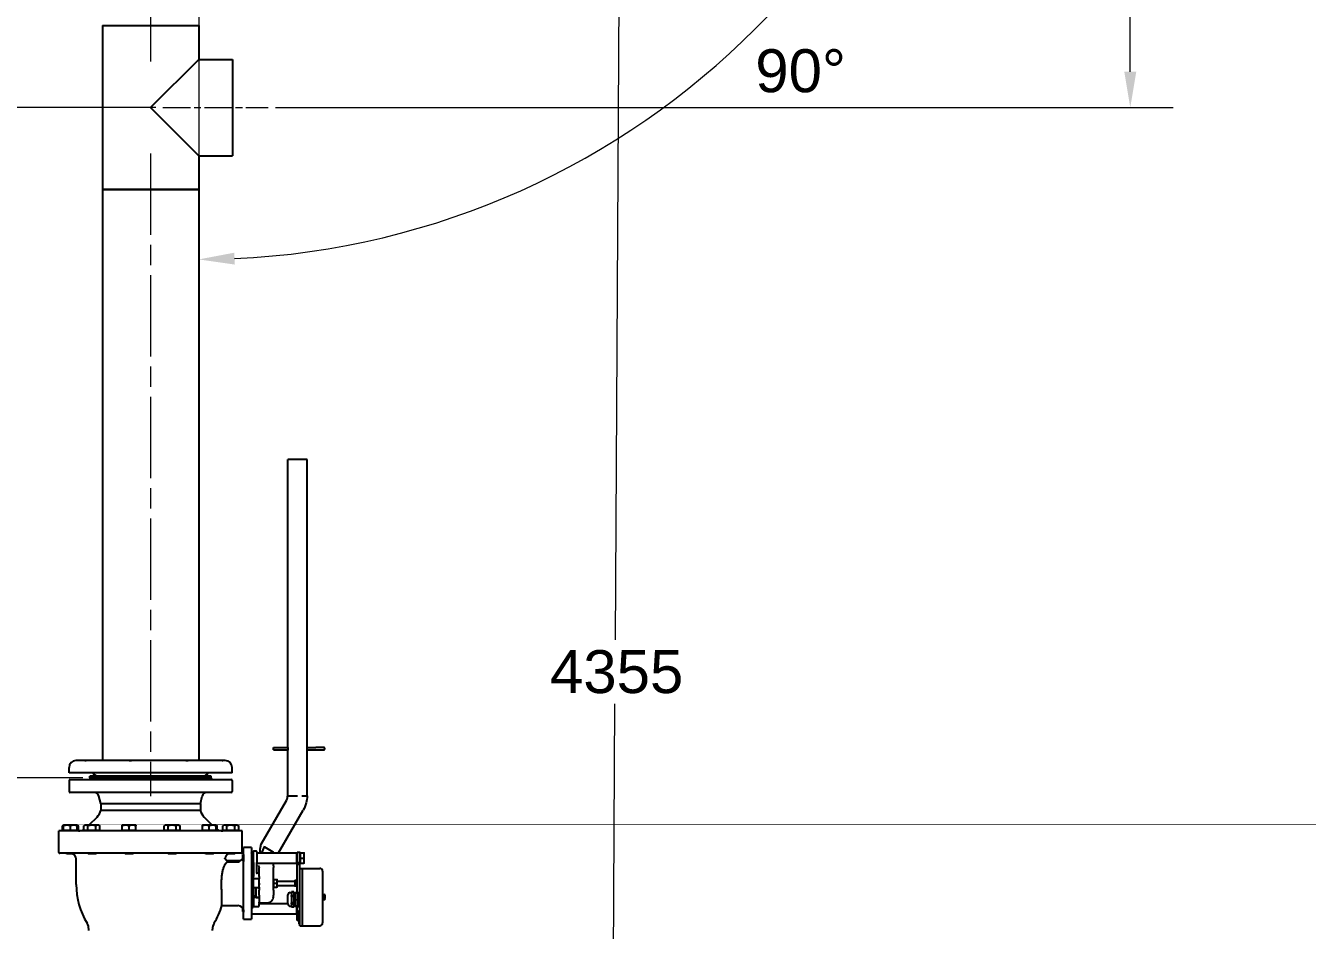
# Model space of a CAD drawing. Header units: millimetres. Extents: x 0 to 14850, y -38768 to 10500.
# Drawn here: x 1489 to 3728, y 4384 to 5964 of the extents above; entities that cross this region are included whole.
import ezdxf

# ---------------------------------------------------------------- set-up
doc = ezdxf.new("R2010")
doc.units = ezdxf.units.MM
doc.header["$LTSCALE"] = 25
doc.linetypes.add('CHAIN', pattern=[0.3543, 0.2362, -0.0295, 0.0591, -0.0295])
for name, color, linetype, lineweight in [('Centerline', 7, 'Continuous', 18), ('Dimension', 7, 'Continuous', 18), ('Visible', 7, 'Continuous', 25)]:
    doc.layers.add(name, color=color, linetype=linetype, lineweight=lineweight)
doc.styles.add('Title', font='arial.ttf')
doc.dimstyles.new('Default - Method 2b', dxfattribs={"dimscale": 25, "dimtxt": 3, "dimasz": 2.5, "dimexe": 3, "dimexo": 0.5, "dimgap": 0.7, "dimtad": 0, "dimtoh": 1, "dimdec": 1, "dimrnd": 1e-08, "dimtxsty": 'Title', "dimcen": 0.09, "dimdle": 10, "dimclrd": 256, "dimclre": 256, "dimclrt": 7, "dimadec": 0, "dimazin": 2, "dimtfac": 0.833333, "dimtdec": 1, "dimtmove": 0, "dimatfit": 3, "dimfxl": 1, "dimtolj": 1, "dimlwd": -1, "dimlwe": -1, "dimarcsym": 0})

# ---------------------------------------------------------------- blocks, each defined once
blk = doc.blocks.new('*D49')
at = {"layer": 'Defpoints', "color": 0, "transparency": 16777216}
for p in [(4831.7, 7436.9), (822.5, 7008.3), (6810.5, 6798.7), (3823.4, -38768.2)]:
    blk.add_point(p, dxfattribs=at)
at = {"layer": 'Dimension', "transparency": 16777216}
for p, q in [((821.7, 7020.8), (795.3, 7423.8)), ((6811.3, 6811.2), (6851.4, 7423.8))]:
    blk.add_line(p, q, dxfattribs=at)
blk.add_arc((3823.4, -38768.2), 46216.1, 86.32687, 93.67315, dxfattribs=at)
for points in [[(863.2, 7342.6), (861.9, 7363.4), (800.2, 7349)], [(6784.8, 7363.4), (6783.5, 7342.6), (6846.5, 7349)]]:
    blk.add_solid(points, dxfattribs=at)
at = {"layer": 'Dimension', "color": 7, "transparency": 16777216, "insert": (3778.9, 7465.4), "char_height": 75, "attachment_point": 7, "style": 'Title'}
blk.add_mtext('\\A1;8°', dxfattribs=at)
blk = doc.blocks.new('*D50')
at = {"layer": 'Defpoints', "color": 0, "transparency": 16777216}
for p in [(2531.6, 7016.1), (2614.2, 7015.7), (1707.7, 2665.4)]:
    blk.add_point(p, dxfattribs=at)
at = {"layer": 'Dimension', "transparency": 16777216}
for p, q in [((2531.3, 6953.6), (2519.4, 4891.2)), ((2506.9, 2723.3), (2518.7, 4779.6)), ((1720.2, 2665.3), (2581.5, 2660.4))]:
    blk.add_line(p, q, dxfattribs=at)
for points in [[(2520.9, 6953.7), (2541.7, 6953.6), (2531.6, 7016.1)], [(2496.4, 2723.4), (2517.3, 2723.2), (2506.5, 2660.8)]]:
    blk.add_solid(points, dxfattribs=at)
at = {"layer": 'Dimension', "color": 7, "transparency": 16777216, "insert": (2405.3, 4797.1), "char_height": 75, "attachment_point": 7, "style": 'Title'}
blk.add_mtext('\\A1;4355', dxfattribs=at)
blk = doc.blocks.new('*D73')
at = {"layer": 'Defpoints', "color": 0, "transparency": 16777216}
for p in [(1791.8, 6930.6), (2918.2, 6930.6), (1791.8, 6791), (2982.6, 6243.1)]:
    blk.add_point(p, dxfattribs=at)
at = {"layer": 'Dimension', "transparency": 16777216}
blk.add_line((1791.8, 6778.5), (1791.8, 5480.6), dxfattribs=at)
blk.add_arc((1791.8, 6930.6), 1375, 272.6046, 357.3954, dxfattribs=at)
for points in [[(3155, 6868.3), (3175.8, 6867.9), (3166.8, 6930.6)], [(1854.6, 5546.6), (1854.1, 5567.4), (1791.8, 5555.6)]]:
    blk.add_solid(points, dxfattribs=at)
at = {"layer": 'Dimension', "color": 7, "transparency": 16777216, "insert": (2764, 5846.6), "char_height": 75, "attachment_point": 7, "style": 'Title'}
blk.add_mtext('\\A1;90°', dxfattribs=at)
blk = doc.blocks.new('*D74')
at = {"layer": 'Defpoints', "color": 0, "transparency": 16777216}
for p in [(3419.1, 7014.7), (1913.2, 5820.9), (3419.1, 5820.9)]:
    blk.add_point(p, dxfattribs=at)
at = {"layer": 'Dimension', "transparency": 16777216}
for p, q in [((3419.1, 6952.2), (3419.1, 6543.6)), ((3419.1, 5883.4), (3419.1, 6292)), ((1925.7, 5820.9), (3494.1, 5820.9))]:
    blk.add_line(p, q, dxfattribs=at)
for points in [[(3408.7, 6952.2), (3429.6, 6952.2), (3419.1, 7014.7)], [(3408.7, 5883.4), (3429.6, 5883.4), (3419.1, 5820.9)]]:
    blk.add_solid(points, dxfattribs=at)
at = {"layer": 'Dimension', "color": 7, "transparency": 16777216, "insert": (3457.4, 6309.5), "char_height": 75, "attachment_point": 7, "rotation": 90, "style": 'Title'}
blk.add_mtext('\\A1;1194', dxfattribs=at)
blk = doc.blocks.new('*D75')
at = {"layer": 'Defpoints', "color": 0, "transparency": 16777216}
for p in [(1729.3, 5820.9), (1101.7, 4650.4), (1601.7, 4650.4)]:
    blk.add_point(p, dxfattribs=at)
at = {"layer": 'Dimension', "transparency": 16777216}
for p, q in [((1716.8, 5820.9), (1026.7, 5820.9)), ((1101.7, 5758.4), (1101.7, 5405.6)), ((1101.7, 4712.9), (1101.7, 5065.7)), ((1589.2, 4650.4), (1026.7, 4650.4))]:
    blk.add_line(p, q, dxfattribs=at)
for points in [[(1091.3, 5758.4), (1112.1, 5758.4), (1101.7, 5820.9)], [(1091.3, 4712.9), (1112.1, 4712.9), (1101.7, 4650.4)]]:
    blk.add_solid(points, dxfattribs=at)
at = {"layer": 'Dimension', "color": 7, "transparency": 16777216, "insert": (1146.8, 5083.2), "char_height": 75, "attachment_point": 7, "rotation": 90, "style": 'Title'}
blk.add_mtext('\\A1;1170,5', dxfattribs=at)

msp = doc.modelspace()

# ---------------------------------------------------------------- linework, layer by layer
at = {"layer": 'Centerline', "linetype": 'CHAIN', "ltscale": 23.990969}
for p, q in [((1707.69, 6853.45), (1707.69, 5901.45)), ((1707.69, 5740.45), (1707.69, 4617.95))]:
    msp.add_line(p, q, dxfattribs=at)
at = {"layer": 'Centerline', "linetype": 'CHAIN', "ltscale": 8.17172}
msp.add_line((1729.34, 5820.89), (1913.19, 5820.89), dxfattribs=at)
at = {"layer": 'Visible'}
for p, q in [((1623.54, 5963.89), (1791.84, 5963.89)), ((1623.54, 5963.89), (1623.54, 5677.89)), ((1791.84, 5963.89), (1791.84, 5905.04)), ((1791.84, 5905.04), (1707.69, 5820.89)), ((1791.84, 5905.04), (1850.69, 5905.04)), ((1850.69, 5905.04), (1850.69, 5736.74)), ((1707.69, 5820.89), (1791.84, 5736.74)), ((1791.84, 5736.74), (1850.69, 5736.74)), ((1791.84, 5736.74), (1791.84, 5677.89)), ((1623.54, 5677.95), (1791.84, 5677.95)), ((1623.54, 5677.95), (1623.54, 4680.45)), ((1791.84, 5677.89), (1623.54, 5677.89)), ((1791.84, 5677.95), (1791.84, 4680.45)), ((1981.19, 5205.91), (1947.19, 5205.91)), ((1947.19, 4703.16), (1947.19, 5205.91)), ((1981.19, 4703.16), (1981.19, 5205.91)), ((1922.31, 4698.91), (1922.31, 4702.91)), ((1922.31, 4702.91), (1947.23, 4702.91)), ((1981.16, 4702.91), (1996.31, 4702.91)), ((2010.31, 4702.91), (1996.31, 4702.91)), ((1592.7, 4680.41), (1577.19, 4680.41)), ((1592.7, 4680.41), (1595.05, 4680.41)), ((1670, 4680.41), (1595.05, 4680.41)), ((1791.84, 4680.45), (1623.54, 4680.45)), ((1670, 4680.41), (1674.63, 4680.41)), ((1769.39, 4680.41), (1674.63, 4680.41)), ((1769.39, 4680.41), (1773.58, 4680.41)), ((1832.63, 4680.41), (1773.58, 4680.41)), ((1832.63, 4680.41), (1833.94, 4680.41)), ((1838.19, 4680.41), (1833.94, 4680.41)), ((1922.31, 4698.91), (1947.23, 4698.91)), ((1947.19, 4618.91), (1947.19, 4698.66)), ((1981.16, 4698.91), (1996.31, 4698.91)), ((1981.19, 4618.91), (1981.19, 4698.66)), ((1996.31, 4698.91), (2010.31, 4698.91)), ((1565.19, 4658.91), (1565.19, 4668.41)), ((1850.19, 4658.91), (1565.19, 4658.91)), ((1850.19, 4658.91), (1850.19, 4668.41)), ((1565.19, 4645.41), (1565.19, 4626.41)), ((1567.19, 4647.41), (1848.19, 4647.41)), ((1602.69, 4650.41), (1600.96, 4647.41)), ((1813.69, 4652.91), (1601.69, 4652.91)), ((1601.69, 4650.41), (1601.69, 4652.91)), ((1813.69, 4650.41), (1601.69, 4650.41)), ((1812.69, 4650.41), (1814.43, 4647.41)), ((1813.69, 4650.41), (1813.69, 4652.91)), ((1850.19, 4645.41), (1850.19, 4626.41)), ((1848.19, 4624.41), (1567.19, 4624.41)), ((1620.69, 4605.41), (1617.46, 4618.35)), ((1794.69, 4605.41), (1797.93, 4618.35)), ((1947.19, 4618.91), (1964.19, 4618.91)), ((1971.77, 4618.91), (1981.19, 4618.91)), ((1620.69, 4605.41), (1794.69, 4605.41)), ((1620.69, 4605.41), (1620.69, 4593.28)), ((1794.69, 4593.28), (1620.69, 4593.28)), ((1794.69, 4605.41), (1794.69, 4593.28)), ((1901.03, 4534.55), (1944.97, 4610.66)), ((1931.37, 4519.11), (1974.41, 4593.66)), ((1614.12, 4581.67), (1599.86, 4567.41)), ((1801.27, 4581.67), (1815.53, 4567.41)), ((1867.69, 4557.41), (1547.69, 4557.41)), ((1547.69, 4519.91), (1547.69, 4557.41)), ((1555.64, 4567.41), (1553.78, 4566.34)), ((1553.78, 4558.21), (1553.78, 4566.34)), ((1555.64, 4558.21), (1553.78, 4558.21)), ((1561.64, 4567.41), (1555.64, 4567.41)), ((1555.64, 4558.21), (1555.64, 4566.34)), ((1567.64, 4558.21), (1555.64, 4558.21)), ((1556.64, 4558.21), (1556.64, 4557.41)), ((1573.64, 4567.41), (1561.64, 4567.41)), ((1567.64, 4558.21), (1567.64, 4566.34)), ((1579.64, 4558.21), (1567.64, 4558.21)), ((1579.64, 4567.41), (1573.64, 4567.41)), ((1578.64, 4558.21), (1578.64, 4557.41)), ((1579.64, 4567.41), (1581.49, 4566.34)), ((1579.64, 4558.21), (1579.64, 4566.34)), ((1581.49, 4558.21), (1579.64, 4558.21)), ((1581.49, 4558.21), (1581.49, 4566.34)), ((1593.16, 4567.41), (1591.31, 4566.34)), ((1591.31, 4558.21), (1591.31, 4566.34)), ((1598.24, 4558.21), (1591.31, 4558.21)), ((1594.77, 4567.41), (1593.16, 4567.41)), ((1594.16, 4558.21), (1594.16, 4557.41)), ((1605.16, 4567.41), (1594.77, 4567.41)), ((1598.24, 4558.21), (1598.24, 4566.34)), ((1612.09, 4558.21), (1598.24, 4558.21)), ((1615.56, 4567.41), (1605.16, 4567.41)), ((1612.09, 4558.21), (1612.09, 4566.34)), ((1619.02, 4558.21), (1612.09, 4558.21)), ((1617.16, 4567.41), (1615.56, 4567.41)), ((1616.16, 4558.21), (1616.16, 4557.41)), ((1617.16, 4567.41), (1619.02, 4566.34)), ((1619.02, 4558.21), (1619.02, 4566.34)), ((1664.17, 4567.41), (1658.17, 4567.41)), ((1658.17, 4558.21), (1658.17, 4566.34)), ((1670.17, 4558.21), (1658.17, 4558.21)), ((1659.17, 4558.21), (1659.17, 4557.41)), ((1676.17, 4567.41), (1664.17, 4567.41)), ((1670.17, 4558.21), (1670.17, 4566.34)), ((1682.17, 4558.21), (1670.17, 4558.21)), ((1682.17, 4567.41), (1676.17, 4567.41)), ((1681.17, 4558.21), (1681.17, 4557.41)), ((1682.17, 4558.21), (1682.17, 4566.34)), ((1733.22, 4567.41), (1731.37, 4566.34)), ((1731.37, 4558.21), (1731.37, 4566.34)), ((1738.3, 4558.21), (1731.37, 4558.21)), ((1734.83, 4567.41), (1733.22, 4567.41)), ((1734.22, 4558.21), (1734.22, 4557.41)), ((1745.22, 4567.41), (1734.83, 4567.41)), ((1738.3, 4558.21), (1738.3, 4566.34)), ((1752.15, 4558.21), (1738.3, 4558.21)), ((1755.62, 4567.41), (1745.22, 4567.41)), ((1752.15, 4558.21), (1752.15, 4566.34)), ((1759.08, 4558.21), (1752.15, 4558.21)), ((1757.22, 4567.41), (1755.62, 4567.41)), ((1756.22, 4558.21), (1756.22, 4557.41)), ((1757.22, 4567.41), (1759.08, 4566.34)), ((1759.08, 4558.21), (1759.08, 4566.34)), ((1804.23, 4567.41), (1798.23, 4567.41)), ((1798.23, 4558.21), (1798.23, 4566.34)), ((1810.23, 4558.21), (1798.23, 4558.21)), ((1799.23, 4558.21), (1799.23, 4557.41)), ((1816.23, 4567.41), (1804.23, 4567.41)), ((1810.23, 4558.21), (1810.23, 4566.34)), ((1822.23, 4558.21), (1810.23, 4558.21)), ((1822.23, 4567.41), (1816.23, 4567.41)), ((1821.23, 4558.21), (1821.23, 4557.41)), ((1822.23, 4567.41), (1824.08, 4566.34)), ((1822.23, 4558.21), (1822.23, 4566.34)), ((1824.08, 4559.94), (1824.08, 4566.34)), ((1835.75, 4567.41), (1833.9, 4566.34)), ((1833.9, 4558.21), (1833.9, 4566.34)), ((1840.83, 4558.21), (1833.9, 4558.21)), ((1837.36, 4567.41), (1835.75, 4567.41)), ((1836.75, 4558.21), (1836.75, 4557.41)), ((1847.75, 4567.41), (1837.36, 4567.41)), ((1840.83, 4558.21), (1840.83, 4566.34)), ((1854.68, 4558.21), (1840.83, 4558.21)), ((1858.15, 4567.41), (1847.75, 4567.41)), ((1854.68, 4558.21), (1854.68, 4566.34)), ((1861.61, 4558.21), (1854.68, 4558.21)), ((1859.75, 4567.41), (1858.15, 4567.41)), ((1858.75, 4558.21), (1858.75, 4557.41)), ((1859.75, 4567.41), (1861.61, 4566.34)), ((1861.61, 4558.21), (1861.61, 4566.34)), ((1867.69, 4519.91), (1867.69, 4557.41)), ((1870.19, 4519.61), (1870.19, 4528.41)), ((1883.69, 4528.41), (1870.19, 4528.41)), ((1883.69, 4528.41), (1883.69, 4519.61)), ((1901.74, 4519.11), (1906.4, 4529.58)), ((1905.16, 4530.3), (1906.4, 4529.58)), ((1906.4, 4529.58), (1921.44, 4520.89)), ((1866.19, 4518.41), (1549.19, 4518.41)), ((1560.86, 4517.41), (1559.86, 4518.41)), ((1574.41, 4517.41), (1560.86, 4517.41)), ((1574.41, 4517.41), (1575.15, 4518.16)), ((1577.69, 4463.91), (1577.69, 4508.41)), ((1598.39, 4517.41), (1597.39, 4518.41)), ((1611.94, 4517.41), (1598.39, 4517.41)), ((1611.94, 4517.41), (1612.93, 4518.4)), ((1663.39, 4517.41), (1662.39, 4518.41)), ((1676.94, 4517.41), (1663.39, 4517.41)), ((1676.94, 4517.41), (1677.94, 4518.41)), ((1738.45, 4517.41), (1737.45, 4518.41)), ((1752, 4517.41), (1738.45, 4517.41)), ((1752, 4517.41), (1753, 4518.41)), ((1803.45, 4517.41), (1802.46, 4518.4)), ((1817, 4517.41), (1803.45, 4517.41)), ((1817, 4517.41), (1818, 4518.41)), ((1840.98, 4517.41), (1840.24, 4518.16)), ((1854.53, 4517.41), (1840.98, 4517.41)), ((1860.19, 4502.63), (1841.82, 4502.63)), ((1842.69, 4505.66), (1863.99, 4505.66)), ((1854.53, 4517.41), (1855.53, 4518.41)), ((1868.69, 4515.03), (1869.77, 4516.11)), ((1868.69, 4505.18), (1868.69, 4515.03)), ((1868.69, 4505.18), (1869.77, 4504.11)), ((1869.77, 4516.11), (1869.77, 4504.11)), ((1870.19, 4516.11), (1869.77, 4516.11)), ((1870.19, 4504.11), (1869.77, 4504.11)), ((1870.19, 4412.22), (1870.19, 4519.61)), ((1883.69, 4519.61), (1883.69, 4412.22)), ((1883.69, 4518.61), (1884.19, 4519.11)), ((1883.69, 4501.61), (1884.19, 4501.11)), ((1884.19, 4519.11), (1884.19, 4501.11)), ((1884.19, 4519.11), (1887.19, 4519.11)), ((1884.19, 4501.11), (1887.19, 4501.11)), ((1884.23, 4501.11), (1884.23, 4423.41)), ((1886.69, 4501.11), (1886.69, 4423.41)), ((1887.19, 4502.33), (1887.19, 4521.11)), ((1887.19, 4502.33), (1887.19, 4492.25)), ((1892.19, 4522.11), (1888.19, 4522.11)), ((1893.19, 4521.11), (1893.19, 4502.33)), ((1893.19, 4519.11), (1963.19, 4519.11)), ((1893.19, 4492.25), (1893.19, 4502.33)), ((1893.19, 4501.11), (1963.19, 4501.11)), ((1921.44, 4520.89), (1922.19, 4520.46)), ((1922.19, 4519.11), (1922.19, 4520.46)), ((1922.19, 4496.49), (1922.19, 4501.11)), ((1963.19, 4501.11), (1963.19, 4519.11)), ((1963.69, 4518.61), (1963.19, 4519.11)), ((1963.69, 4501.61), (1963.19, 4501.11)), ((1963.69, 4501.97), (1963.69, 4520.36)), ((1963.69, 4520.36), (1968.69, 4520.36)), ((1963.69, 4501.97), (1963.69, 4499.15)), ((1968.69, 4501.97), (1963.69, 4501.97)), ((1968.69, 4516.47), (1968.69, 4520.36)), ((1969.29, 4519.11), (1968.69, 4519.11)), ((1968.69, 4501.97), (1968.69, 4516.47)), ((1968.69, 4499.15), (1968.69, 4501.97)), ((1969.29, 4501.11), (1968.69, 4501.11)), ((1969.29, 4519.11), (1975.39, 4519.11)), ((1969.29, 4514.61), (1969.29, 4519.11)), ((1969.29, 4510.11), (1969.29, 4514.61)), ((1969.29, 4510.11), (1975.39, 4510.11)), ((1969.29, 4505.61), (1969.29, 4510.11)), ((1969.29, 4501.11), (1969.29, 4505.61)), ((1969.29, 4501.11), (1975.39, 4501.11)), ((1976.19, 4514.61), (1976.19, 4519.11)), ((1976.19, 4505.61), (1976.19, 4514.61)), ((1976.19, 4501.11), (1976.19, 4505.61)), ((1886.69, 4482.91), (1887.19, 4482.91)), ((1887.19, 4492.25), (1887.19, 4487.3)), ((1887.19, 4487.3), (1887.19, 4478.01)), ((1893.19, 4487.3), (1893.19, 4492.25)), ((1893.19, 4484.46), (1893.19, 4487.3)), ((1896.19, 4483.36), (1893.89, 4483.36)), ((1897.19, 4482.36), (1897.19, 4492.68)), ((1897.19, 4478.01), (1897.19, 4482.36)), ((1922.19, 4496.49), (1922.19, 4493.41)), ((1922.19, 4454.18), (1922.19, 4493.41)), ((1963.69, 4463.51), (1963.69, 4499.15)), ((1963.69, 4499.15), (1968.69, 4499.15)), ((1968.69, 4484.41), (1968.69, 4499.15)), ((1968.69, 4491.87), (1973.19, 4491.87)), ((1968.69, 4391.87), (1968.69, 4484.41)), ((1973.19, 4391.77), (1973.19, 4491.97)), ((1973.19, 4491.97), (2003.19, 4491.97)), ((2008.19, 4486.97), (2008.19, 4396.77)), ((1895.69, 4473.91), (1886.69, 4473.91)), ((1895.69, 4457.91), (1886.69, 4457.91)), ((1887.19, 4475.01), (1887.19, 4478.01)), ((1887.19, 4475.01), (1887.19, 4473.91)), ((1887.19, 4457.91), (1887.19, 4445.97)), ((1897.19, 4474.01), (1888.19, 4474.01)), ((1892.19, 4440.96), (1892.19, 4457.91)), ((1896.69, 4472.91), (1896.69, 4458.91)), ((1897.19, 4478.01), (1897.19, 4474.01)), ((1897.19, 4470.01), (1897.19, 4474.01)), ((1897.19, 4458.91), (1897.19, 4454.18)), ((1922.78, 4472.41), (1928.41, 4472.41)), ((1922.78, 4465.91), (1928.41, 4465.91)), ((1922.78, 4459.41), (1928.41, 4459.41)), ((1928.99, 4469.16), (1928.99, 4472.41)), ((1928.99, 4469.91), (1959.69, 4469.91)), ((1928.99, 4462.66), (1928.99, 4469.16)), ((1928.99, 4459.41), (1928.99, 4462.66)), ((1928.99, 4461.91), (1959.69, 4461.91)), ((1959.69, 4470.91), (1959.69, 4468.41)), ((1959.69, 4468.41), (1959.69, 4463.41)), ((1959.69, 4463.41), (1959.69, 4460.91)), ((1963.19, 4470.91), (1960.14, 4470.91)), ((1963.19, 4465.91), (1960.14, 4465.91)), ((1963.19, 4460.91), (1960.14, 4460.91)), ((1963.19, 4470.91), (1963.19, 4468.41)), ((1963.19, 4470.91), (1963.69, 4470.91)), ((1963.19, 4468.41), (1963.19, 4465.91)), ((1963.19, 4465.91), (1963.19, 4463.41)), ((1963.19, 4463.41), (1963.19, 4460.91)), ((1963.19, 4460.91), (1963.69, 4460.91)), ((1963.69, 4461.53), (1963.69, 4463.51)), ((1963.69, 4449.09), (1963.69, 4461.53)), ((1886.69, 4448.91), (1887.19, 4448.91)), ((1887.19, 4445.97), (1887.19, 4441.91)), ((1887.19, 4441.91), (1887.19, 4436.91)), ((1887.19, 4436.91), (1887.19, 4426.06)), ((1897.19, 4440.91), (1888.19, 4440.91)), ((1892.19, 4440.96), (1897.19, 4440.96)), ((1897.19, 4445.27), (1897.19, 4454.18)), ((1897.19, 4445.27), (1897.19, 4432.91)), ((1922.19, 4454.18), (1922.19, 4445.27)), ((1922.19, 4441.91), (1922.19, 4445.27)), ((1947.69, 4429.84), (1947.69, 4445.84)), ((1951.69, 4449.84), (1953.69, 4449.84)), ((1953.69, 4450.98), (1953.69, 4451.09)), ((1953.69, 4451.09), (1957.69, 4451.09)), ((1957.69, 4450.98), (1953.69, 4450.98)), ((1953.69, 4450.98), (1953.69, 4447.95)), ((1953.69, 4447.95), (1953.69, 4444.92)), ((1953.69, 4444.92), (1957.69, 4444.92)), ((1953.69, 4442.91), (1953.69, 4444.92)), ((1957.69, 4442.91), (1953.69, 4442.91)), ((1953.69, 4442.91), (1953.69, 4437.3)), ((1953.69, 4437.3), (1953.69, 4431.68)), ((1957.69, 4450.98), (1957.69, 4451.09)), ((1957.69, 4450.98), (1957.69, 4447.95)), ((1957.69, 4449.84), (1961.69, 4449.84)), ((1957.69, 4447.95), (1957.69, 4444.92)), ((1957.69, 4442.91), (1957.69, 4444.92)), ((1957.69, 4442.91), (1957.69, 4437.3)), ((1957.69, 4437.3), (1957.69, 4431.68)), ((1961.69, 4425.84), (1961.69, 4449.84)), ((1961.69, 4449.09), (1964.69, 4449.09)), ((1964.69, 4450.08), (1964.69, 4449.57)), ((1964.69, 4450.08), (1968.69, 4450.08)), ((1964.69, 4449.57), (1968.69, 4449.57)), ((1964.69, 4448.35), (1964.69, 4449.57)), ((1968.69, 4448.35), (1964.69, 4448.35)), ((1964.69, 4448.35), (1964.69, 4438.37)), ((1964.69, 4436.11), (1964.69, 4438.37)), ((1964.69, 4438.37), (1968.69, 4438.37)), ((1964.69, 4436.11), (1964.69, 4426.64)), ((1964.69, 4436.11), (1968.69, 4436.11)), ((2009.19, 4446.87), (2008.19, 4446.87)), ((2009.19, 4436.87), (2008.19, 4436.87)), ((2009.19, 4446.87), (2009.19, 4436.87)), ((2009.19, 4446.37), (2011.19, 4446.37)), ((2009.19, 4437.37), (2011.19, 4437.37)), ((2010.39, 4439.26), (2010.39, 4438.2)), ((2010.39, 4439.26), (2011.19, 4439.26)), ((2011.19, 4438.2), (2010.39, 4438.2)), ((2012.19, 4445.37), (2012.19, 4439.98)), ((2012.19, 4438.92), (2012.19, 4439.98)), ((2012.19, 4438.92), (2012.19, 4438.37)), ((1832.32, 4426.91), (1860.19, 4426.91)), ((1868.69, 4416.79), (1868.69, 4422.18)), ((1868.69, 4416.79), (1869.77, 4415.72)), ((1869.77, 4419.8), (1869.77, 4415.72)), ((1870.19, 4415.72), (1869.77, 4415.72)), ((1870.19, 4403.41), (1870.19, 4412.22)), ((1883.69, 4425.41), (1884.23, 4423.41)), ((1883.69, 4413.22), (1884.19, 4412.72)), ((1883.69, 4412.22), (1883.69, 4403.41)), ((1884.19, 4423.55), (1884.19, 4412.72)), ((1884.19, 4412.72), (1963.19, 4412.72)), ((1884.23, 4423.41), (1886.69, 4423.41)), ((1886.69, 4430.72), (1887.19, 4430.72)), ((1896.19, 4425.06), (1888.19, 4425.06)), ((1897.19, 4431.91), (1897.19, 4432.91)), ((1897.19, 4431.91), (1897.19, 4431.72)), ((1898.19, 4431.91), (1897.19, 4431.91)), ((1897.19, 4426.06), (1897.19, 4430.91)), ((1897.19, 4430.72), (1947.69, 4430.72)), ((1898.19, 4431.91), (1912.19, 4431.91)), ((1951.69, 4425.84), (1953.69, 4425.84)), ((1957.69, 4431.68), (1953.69, 4431.68)), ((1953.69, 4429.77), (1953.69, 4431.68)), ((1957.69, 4429.77), (1953.69, 4429.77)), ((1953.69, 4429.77), (1953.69, 4427.19)), ((1953.69, 4427.19), (1953.69, 4424.6)), ((1953.69, 4424.6), (1957.69, 4424.6)), ((1953.69, 4424.6), (1953.69, 4424.59)), ((1953.69, 4424.59), (1957.69, 4424.59)), ((1957.69, 4429.77), (1957.69, 4431.68)), ((1957.69, 4429.77), (1957.69, 4427.19)), ((1957.69, 4427.19), (1957.69, 4424.6)), ((1957.69, 4425.84), (1961.69, 4425.84)), ((1957.69, 4424.6), (1957.69, 4424.59)), ((1961.69, 4426.59), (1964.69, 4426.59)), ((1963.19, 4412.72), (1963.19, 4426.59)), ((1963.69, 4413.22), (1963.19, 4412.72)), ((1963.69, 4400.86), (1963.69, 4426.59)), ((1964.69, 4425.6), (1964.69, 4426.64)), ((1964.69, 4426.64), (1968.69, 4426.64)), ((1964.69, 4425.6), (1968.69, 4425.6)), ((1967.49, 4395.37), (1967.49, 4418.37)), ((1967.49, 4418.37), (1968.69, 4418.37)), ((1870.19, 4403.41), (1883.69, 4403.41)), ((1965.8, 4400.86), (1963.69, 4400.86)), ((1967.49, 4395.37), (1968.69, 4395.37)), ((1968.69, 4391.87), (1973.19, 4391.87)), ((1973.19, 4391.77), (2003.19, 4391.77)), ((1599.69, 4383.75), (1599.69, 4385.71)), ((1815.69, 4383.75), (1815.69, 4385.71))]:
    msp.add_line(p, q, dxfattribs=at)
for centre, radius, start, end in [((2010.31, 4700.91), 2, 270, 90), ((1577.19, 4668.41), 12, 90, 180), ((1838.19, 4668.41), 12, 0, 90), ((1616.69, 4663.91), 11, 207.03569, 270), ((1798.69, 4663.91), 11, 270, 332.96431), ((1567.19, 4645.41), 2, 90, 180), ((1848.19, 4645.41), 2, 0, 90), ((1567.19, 4626.41), 2, 180, 270), ((1609.7, 4616.41), 8, 14.03624, 90), ((1805.69, 4616.41), 8, 90, 165.96376), ((1848.19, 4626.41), 2, 270, 0), ((1596.44, 4599.35), 25, 315, 345.96376), ((1818.95, 4599.35), 25, 194.03624, 225), ((1581.58, 4577.41), 20, 270, 299.11806), ((1833.81, 4577.41), 20, 234.58947, 270), ((1549.19, 4519.91), 1.5, 180, 270), ((1567.69, 4508.41), 10, 0, 64.15807), ((1847.69, 4508.41), 10, 115.84193, 172.41288), ((1860.19, 4514.91), 10, 292.33165, 328.21167), ((1866.19, 4519.91), 1.5, 270, 0), ((1888.19, 4521.11), 1, 90, 180), ((1892.19, 4521.11), 1, 0, 90), ((2003.19, 4486.97), 5, 0, 90), ((1707.69, 4463.91), 130, 180, 211.42391), ((1888.19, 4475.01), 1, 180, 270), ((1895.69, 4472.91), 1, 0, 90), ((1895.69, 4458.91), 1, 270, 0), ((1888.19, 4441.91), 1, 180, 270), ((1951.69, 4445.84), 4, 90, 180), ((2011.19, 4445.37), 1, 0, 90), ((2011.19, 4438.37), 1, 270, 0), ((1707.69, 4463.91), 130, 328.57609, 343.46414), ((1860.19, 4416.91), 10, 0, 90), ((1888.19, 4426.06), 1, 180, 270), ((1896.19, 4426.06), 1, 270, 0), ((1898.19, 4432.91), 1, 180, 270), ((1898.19, 4430.91), 1, 90, 180), ((1951.69, 4429.84), 4, 180, 270), ((1995.19, 4406.87), 30, 157.45969, 177.8013), ((1579.69, 4385.71), 20, 0, 31.42391), ((1835.69, 4385.71), 20, 148.57609, 180), ((1995.19, 4406.87), 30, 182.1987, 202.54031), ((2003.19, 4396.77), 5, 270, 0)]:
    msp.add_arc(centre, radius, start, end, dxfattribs=at)
for centre, end_param in [((1995.19, 4408.02), 6.5412593), ((1995.19, 4405.72), 6.2847478)]:
    msp.add_ellipse(centre, major_axis=(-29.98, 0), ratio=0.0406973, start_param=6.0235233, end_param=end_param, dxfattribs=at)
for points, knots in [([(1947.19, 4703.16), (1947.19, 4703.16), (1947.2, 4703.1), (1947.23, 4702.88), (1947.25, 4702.7), (1947.29, 4702.3), (1947.31, 4702.05), (1947.34, 4701.5), (1947.34, 4701.19), (1947.34, 4700.91), (1947.34, 4700.63), (1947.34, 4700.33), (1947.31, 4699.77), (1947.29, 4699.52), (1947.25, 4699.12), (1947.23, 4698.95), (1947.2, 4698.72), (1947.19, 4698.66), (1947.19, 4698.66)], [1.01833806, 1.01833806, 1.01833806, 1.01833806, 1.10319912, 1.10319912, 1.18806018, 1.18806018, 1.27292213, 1.27292213, 1.35778408, 1.35778408, 1.35778408, 1.44264603, 1.44264603, 1.52750798, 1.52750798, 1.61236904, 1.61236904, 1.6972301, 1.6972301, 1.6972301, 1.6972301]), ([(1981.19, 4698.66), (1981.19, 4698.66), (1981.19, 4698.72), (1981.16, 4698.95), (1981.14, 4699.12), (1981.1, 4699.52), (1981.08, 4699.77), (1981.05, 4700.33), (1981.04, 4700.63), (1981.04, 4700.91), (1981.04, 4701.19), (1981.05, 4701.5), (1981.08, 4702.05), (1981.1, 4702.3), (1981.14, 4702.7), (1981.16, 4702.88), (1981.19, 4703.1), (1981.19, 4703.16), (1981.19, 4703.16)], [1.01833806, 1.01833806, 1.01833806, 1.01833806, 1.10319912, 1.10319912, 1.18806018, 1.18806018, 1.27292213, 1.27292213, 1.35778408, 1.35778408, 1.35778408, 1.44264603, 1.44264603, 1.52750798, 1.52750798, 1.61236904, 1.61236904, 1.6972301, 1.6972301, 1.6972301, 1.6972301]), ([(1595.05, 4680.41), (1594.83, 4680.41), (1594.63, 4680.41), (1593.88, 4680.41), (1593.42, 4680.41), (1592.93, 4680.41), (1592.8, 4680.41), (1592.7, 4680.41)], [-2.19527918, -2.19527918, -2.19527918, -2.19527918, -2.09934923, -2.09934923, -1.8229843, -1.8229843, -1.70977025, -1.70977025, -1.70977025, -1.70977025]), ([(1674.63, 4680.41), (1674.31, 4680.41), (1673.99, 4680.41), (1672.76, 4680.41), (1671.87, 4680.41), (1670.67, 4680.41), (1670.33, 4680.41), (1670, 4680.41)], [-2.19527918, -2.19527918, -2.19527918, -2.19527918, -2.09934923, -2.09934923, -1.8229843, -1.8229843, -1.70977025, -1.70977025, -1.70977025, -1.70977025]), ([(1773.58, 4680.41), (1773.48, 4680.41), (1773.37, 4680.41), (1772.2, 4680.41), (1770.96, 4680.41), (1769.55, 4680.41), (1769.47, 4680.41), (1769.39, 4680.41)], [-3.22529875, -3.22529875, -3.22529875, -3.22529875, -3.17709695, -3.17709695, -2.68834505, -2.68834505, -2.65935601, -2.65935601, -2.65935601, -2.65935601]), ([(1833.94, 4680.41), (1833.92, 4680.41), (1833.89, 4680.41), (1833.72, 4680.41), (1833.48, 4680.41), (1832.98, 4680.41), (1832.81, 4680.41), (1832.63, 4680.41)], [-2.19527918, -2.19527918, -2.19527918, -2.19527918, -2.09934923, -2.09934923, -1.8229843, -1.8229843, -1.70977025, -1.70977025, -1.70977025, -1.70977025]), ([(1944.97, 4610.66), (1945.95, 4612.37), (1946.65, 4614.29), (1947.1, 4617.12), (1947.18, 4618.02), (1947.19, 4618.91)], [0, 0, 0, 0, 0.59263761, 0.59263761, 0.86121302, 0.86121302, 0.86121302, 0.86121302]), ([(1981.19, 4618.91), (1981.03, 4614.65), (1980.51, 4610.36), (1978.38, 4601.84), (1976.67, 4597.57), (1974.41, 4593.66)], [0, 0, 0, 0, 1.2804015, 1.2804015, 2.6352209, 2.6352209, 2.6352209, 2.6352209]), ([(1900.02, 4531.54), (1900.12, 4532.38), (1900.36, 4533.21), (1900.82, 4534.17), (1900.92, 4534.36), (1901.03, 4534.55)], [0, 0, 0, 0, 0.25470943, 0.25470943, 0.31968239, 0.31968239, 0.31968239, 0.31968239]), ([(1574.1, 4518.41), (1574.47, 4518.41), (1574.75, 4518.37), (1575.12, 4518.26), (1575.2, 4518.2), (1575.15, 4518.16)], [1.44816762, 1.44816762, 1.44816762, 1.44816762, 1.6622591, 1.6622591, 1.88681946, 1.88681946, 1.88681946, 1.88681946]), ([(1841.82, 4502.63), (1841.75, 4502.63), (1841.67, 4502.63), (1841.6, 4502.62), (1841.5, 4502.61), (1841.4, 4502.58), (1841.31, 4502.56), (1841.13, 4502.51), (1840.97, 4502.45), (1840.81, 4502.37), (1840.71, 4502.33), (1840.62, 4502.28), (1840.52, 4502.22), (1840.25, 4502.06), (1839.97, 4501.86), (1839.69, 4501.62), (1839.26, 4501.26), (1838.79, 4500.79), (1838.3, 4500.17), (1838.17, 4500), (1838.04, 4499.83), (1837.9, 4499.65), (1837.74, 4499.42), (1837.57, 4499.18), (1837.41, 4498.92), (1837.21, 4498.62), (1837.03, 4498.31), (1836.84, 4497.99), (1836.75, 4497.82), (1836.65, 4497.64), (1836.56, 4497.47), (1836.2, 4496.78), (1835.86, 4496.04), (1835.55, 4495.26), (1834.9, 4493.63), (1834.36, 4491.8), (1833.98, 4489.79)], [0.0000008, 0.0000008, 0.0000008, 0.0000008, 0.0227357, 0.0227357, 0.0227357, 0.0561789, 0.0561789, 0.0561789, 0.1235872, 0.1235872, 0.1235872, 0.1651111, 0.1651111, 0.1651111, 0.2803613, 0.2803613, 0.2803613, 0.4523858, 0.4523858, 0.4523858, 0.4975069, 0.4975069, 0.4975069, 0.5531683, 0.5531683, 0.5531683, 0.6181517, 0.6181517, 0.6181517, 0.6524217, 0.6524217, 0.6524217, 0.7857252, 0.7857252, 0.7857252, 1.0646672, 1.0646672, 1.0646672, 1.0646672]), ([(1837.15, 4508.41), (1837.15, 4508.42), (1837.15, 4508.42), (1837.16, 4508.43), (1837.18, 4508.49), (1837.21, 4508.56), (1837.24, 4508.62), (1837.31, 4508.79), (1837.39, 4508.95), (1837.45, 4509.09), (1837.52, 4509.23), (1837.59, 4509.36), (1837.64, 4509.46), (1837.65, 4509.47), (1837.65, 4509.49), (1837.66, 4509.51), (1837.71, 4509.59), (1837.74, 4509.65), (1837.76, 4509.69), (1837.77, 4509.71), (1837.78, 4509.72), (1837.78, 4509.73), (1837.78, 4509.73), (1837.78, 4509.73), (1837.78, 4509.73)], [-0.0064004, -0.0064004, -0.0064004, -0.0064004, 0, 0, 0, 0.0924247, 0.0924247, 0.0924247, 0.3578362, 0.3578362, 0.3578362, 0.6488546, 0.6488546, 0.6488546, 0.7016927, 0.7016927, 0.7016927, 0.9772218, 0.9772218, 0.9772218, 1.1222964, 1.1222964, 1.1222964, 1.1941649, 1.1941649, 1.1941649, 1.1941649]), ([(1837.78, 4509.73), (1837.88, 4509.2), (1838.08, 4508.67), (1838.6, 4507.74), (1838.94, 4507.31), (1839.73, 4506.6), (1840.19, 4506.3), (1841.16, 4505.88), (1841.69, 4505.74), (1842.37, 4505.67), (1842.53, 4505.66), (1842.69, 4505.66)], [0.00002823, 0.00002823, 0.00002823, 0.00002823, 0.16298344, 0.16298344, 0.32216932, 0.32216932, 0.48214525, 0.48214525, 0.64079421, 0.64079421, 0.6887853, 0.6887853, 0.6887853, 0.6887853]), ([(1840.24, 4518.16), (1840.23, 4518.16), (1840.23, 4518.16), (1840.21, 4518.21), (1840.28, 4518.27), (1840.64, 4518.37), (1840.92, 4518.41), (1841.29, 4518.41)], [2.23171863, 2.23171863, 2.23171863, 2.23171863, 2.25494292, 2.25494292, 2.4488197, 2.4488197, 2.6508871, 2.6508871, 2.6508871, 2.6508871]), ([(1863.99, 4505.66), (1863.99, 4505.66), (1863.99, 4505.66), (1863.98, 4505.64), (1863.9, 4505.51), (1863.56, 4504.98), (1863.3, 4504.6), (1862.6, 4503.78), (1862.15, 4503.35), (1861.45, 4502.94), (1861.22, 4502.83), (1860.81, 4502.7), (1860.64, 4502.67), (1860.37, 4502.64), (1860.28, 4502.63), (1860.19, 4502.63)], [4.0522796, 4.0522796, 4.0522796, 4.0522796, 4.0861482, 4.0861482, 4.6143969, 4.6143969, 5.1864415, 5.1864415, 5.8144817, 5.8144817, 6.0383443, 6.0383443, 6.1706652, 6.1706652, 6.2348718, 6.2348718, 6.2348718, 6.2348718]), ([(1831.72, 4463.91), (1831.71, 4464.58), (1831.71, 4465.25), (1831.71, 4468.38), (1831.78, 4470.92), (1832.09, 4475.97), (1832.32, 4478.48), (1832.89, 4483.28), (1833.24, 4485.57), (1833.73, 4488.41), (1833.86, 4489.11), (1833.98, 4489.79)], [-12.0301685, -12.0301685, -12.0301685, -12.0301685, -11.8316877, -11.8316877, -11.0920971, -11.0920971, -10.3525064, -10.3525064, -9.6129158, -9.6129158, -9.3626568, -9.3626568, -9.3626568, -9.3626568]), ([(1892.19, 4484.33), (1892.2, 4484.33), (1892.2, 4484.33), (1892.37, 4484.15), (1892.57, 4483.96), (1892.97, 4483.65), (1893.14, 4483.55), (1893.5, 4483.4), (1893.7, 4483.36), (1893.89, 4483.36)], [-0.0004371, -0.0004371, -0.0004371, -0.0004371, 0, 0, 0.07466835, 0.07466835, 0.13766528, 0.13766528, 0.21577625, 0.21577625, 0.21577625, 0.21577625]), ([(1896.19, 4483.36), (1896.32, 4483.36), (1896.46, 4483.33), (1896.69, 4483.24), (1896.81, 4483.16), (1896.99, 4482.98), (1897.07, 4482.86), (1897.17, 4482.63), (1897.19, 4482.48), (1897.19, 4482.36)], [0.29642657, 0.29642657, 0.29642657, 0.29642657, 0.33343054, 0.33343054, 0.37046764, 0.37046764, 0.4075425, 0.4075425, 0.44464511, 0.44464511, 0.44464511, 0.44464511]), ([(1896.73, 4495.12), (1896.76, 4495.02), (1896.79, 4494.91), (1896.96, 4494.31), (1897.08, 4493.85), (1897.14, 4493.41)], [1.06544611, 1.06544611, 1.06544611, 1.06544611, 1.081933268, 1.081933268, 1.155558978, 1.155558978, 1.155558978, 1.155558978]), ([(1832.32, 4426.91), (1832.32, 4426.91), (1832.31, 4427.15), (1832.3, 4428.13), (1832.29, 4428.88), (1832.25, 4430.87), (1832.23, 4432.11), (1832.19, 4434.98), (1832.16, 4436.6), (1832.11, 4440.06), (1832.08, 4442.02), (1832.01, 4446.28), (1831.97, 4448.58), (1831.89, 4453.39), (1831.85, 4455.89), (1831.78, 4460.25), (1831.75, 4462.1), (1831.72, 4463.91)], [5.876693, 5.876693, 5.876693, 5.876693, 6.611227, 6.611227, 7.345761, 7.345761, 8.0802951, 8.0802951, 8.8148291, 8.8148291, 9.5494683, 9.5494683, 10.2841076, 10.2841076, 11.0187468, 11.0187468, 11.5550009, 11.5550009, 11.5550009, 11.5550009]), ([(1897.19, 4458.91), (1897.19, 4459.99), (1897.34, 4461.19), (1897.73, 4463.59), (1897.97, 4464.81), (1898.19, 4465.91)], [-0.67667279, -0.67667279, -0.67667279, -0.67667279, -0.3383364, -0.3383364, 0, 0, 0, 0]), ([(1912.19, 4431.91), (1913.72, 4431.91), (1915.26, 4432.27), (1918.01, 4433.63), (1919.22, 4434.64), (1920.61, 4436.45), (1920.99, 4437.1), (1921.91, 4439.13), (1922.19, 4440.57), (1922.19, 4441.91)], [-1.4459318, -1.4459318, -1.4459318, -1.4459318, -1.0328084, -1.0328084, -0.6196851, -0.6196851, -0.4131234, -0.4131234, 0, 0, 0, 0]), ([(2011.19, 4439.26), (2011.32, 4439.26), (2011.46, 4439.28), (2011.69, 4439.35), (2011.81, 4439.41), (2011.99, 4439.53), (2012.07, 4439.62), (2012.17, 4439.79), (2012.19, 4439.89), (2012.19, 4439.98)], [0, 0, 0, 0, 0.0368272, 0.0368272, 0.07392141, 0.07392141, 0.11143494, 0.11143494, 0.14950916, 0.14950916, 0.14950916, 0.14950916]), ([(2012.19, 4438.92), (2012.19, 4438.83), (2012.17, 4438.73), (2012.07, 4438.56), (2011.99, 4438.47), (2011.81, 4438.35), (2011.69, 4438.29), (2011.46, 4438.22), (2011.32, 4438.2), (2011.19, 4438.2)], [0.45045907, 0.45045907, 0.45045907, 0.45045907, 0.48853329, 0.48853329, 0.52604682, 0.52604682, 0.56314103, 0.56314103, 0.59996823, 0.59996823, 0.59996823, 0.59996823]), ([(1897.19, 4431.72), (1897.18, 4431.71), (1897.17, 4431.71), (1896.81, 4431.52), (1896.47, 4431.19), (1896.19, 4430.91)], [-0.12200277, -0.12200277, -0.12200277, -0.12200277, -0.11756282, -0.11756282, 0, 0, 0, 0]), ([(1966.22, 4406.03), (1966.21, 4406.42), (1966.21, 4406.8), (1966.21, 4407.56), (1966.21, 4407.94), (1966.22, 4408.33)], [3.15247136, 3.15247136, 3.15247136, 3.15247136, 3.2661093, 3.2661093, 3.37974725, 3.37974725, 3.37974725, 3.37974725]), ([(1966.21, 4406.03), (1966.21, 4406.21), (1966.21, 4406.38), (1966.21, 4406.55), (1966.21, 4406.66), (1966.21, 4406.76), (1966.21, 4406.87)], [-0.052086744, -0.052086744, -0.052086744, -0.052086744, 0, 0, 0, 0.031340992, 0.031340992, 0.031340992, 0.031340992])]:
    msp.add_open_spline(points, degree=3, knots=knots, dxfattribs=at)
for points, weights in [([(1555.64, 4567.17), (1554.76, 4566.9), (1553.78, 4566.34)], [1.01895290532, 1.01965956375, 1]), ([(1555.64, 4566.34), (1555.64, 4567.41), (1555.64, 4567.41)], [1, 1.0379548493, 1]), ([(1561.64, 4567.41), (1558.85, 4567.41), (1555.64, 4566.34)], [1, 1.0379548493, 1]), ([(1567.64, 4566.34), (1564.42, 4567.41), (1561.64, 4567.41)], [1, 1.0379548493, 1]), ([(1573.64, 4567.41), (1570.85, 4567.41), (1567.64, 4566.34)], [1, 1.0379548493, 1]), ([(1579.64, 4566.34), (1576.42, 4567.41), (1573.64, 4567.41)], [1, 1.0379548493, 1]), ([(1579.64, 4567.41), (1579.64, 4567.41), (1579.64, 4566.34)], [1, 1.0379548493, 1]), ([(1581.49, 4566.34), (1580.51, 4566.9), (1579.64, 4567.17)], [1, 1.01965956375, 1.01895290532]), ([(1594.77, 4567.41), (1593.16, 4567.41), (1591.31, 4566.34)], [1, 1.0379548493, 1]), ([(1598.24, 4566.34), (1596.38, 4567.41), (1594.77, 4567.41)], [1, 1.0379548493, 1]), ([(1605.16, 4567.41), (1601.95, 4567.41), (1598.24, 4566.34)], [1, 1.0379548493, 1]), ([(1612.09, 4566.34), (1608.38, 4567.41), (1605.16, 4567.41)], [1, 1.0379548493, 1]), ([(1615.56, 4567.41), (1613.95, 4567.41), (1612.09, 4566.34)], [1, 1.0379548493, 1]), ([(1619.02, 4566.34), (1617.16, 4567.41), (1615.56, 4567.41)], [1, 1.0379548493, 1]), ([(1658.17, 4566.34), (1658.17, 4567.41), (1658.17, 4567.41)], [1, 1.0379548493, 1]), ([(1664.17, 4567.41), (1661.38, 4567.41), (1658.17, 4566.34)], [1, 1.0379548493, 1]), ([(1670.17, 4566.34), (1666.95, 4567.41), (1664.17, 4567.41)], [1, 1.0379548493, 1]), ([(1676.17, 4567.41), (1673.38, 4567.41), (1670.17, 4566.34)], [1, 1.0379548493, 1]), ([(1682.17, 4566.34), (1678.95, 4567.41), (1676.17, 4567.41)], [1, 1.0379548493, 1]), ([(1682.17, 4567.41), (1682.17, 4567.41), (1682.17, 4566.34)], [1, 1.0379548493, 1]), ([(1734.83, 4567.41), (1733.22, 4567.41), (1731.37, 4566.34)], [1, 1.0379548493, 1]), ([(1738.3, 4566.34), (1736.44, 4567.41), (1734.83, 4567.41)], [1, 1.0379548493, 1]), ([(1745.22, 4567.41), (1742.01, 4567.41), (1738.3, 4566.34)], [1, 1.0379548493, 1]), ([(1752.15, 4566.34), (1748.44, 4567.41), (1745.22, 4567.41)], [1, 1.0379548493, 1]), ([(1755.62, 4567.41), (1754.01, 4567.41), (1752.15, 4566.34)], [1, 1.0379548493, 1]), ([(1759.08, 4566.34), (1757.22, 4567.41), (1755.62, 4567.41)], [1, 1.0379548493, 1]), ([(1804.23, 4567.41), (1801.44, 4567.41), (1798.23, 4566.34)], [1, 1.0379548493, 1]), ([(1798.23, 4566.34), (1798.23, 4567.41), (1798.23, 4567.41)], [1, 1.0379548493, 1]), ([(1810.23, 4566.34), (1807.01, 4567.41), (1804.23, 4567.41)], [1, 1.0379548493, 1]), ([(1816.23, 4567.41), (1813.44, 4567.41), (1810.23, 4566.34)], [1, 1.0379548493, 1]), ([(1822.23, 4566.34), (1819.01, 4567.41), (1816.23, 4567.41)], [1, 1.0379548493, 1]), ([(1822.23, 4567.41), (1822.23, 4567.41), (1822.23, 4566.34)], [1, 1.0379548493, 1]), ([(1824.08, 4566.34), (1823.1, 4566.9), (1822.23, 4567.17)], [1, 1.01965956375, 1.01895290532]), ([(1837.36, 4567.41), (1835.75, 4567.41), (1833.9, 4566.34)], [1, 1.0379548493, 1]), ([(1840.83, 4566.34), (1838.97, 4567.41), (1837.36, 4567.41)], [1, 1.0379548493, 1]), ([(1847.75, 4567.41), (1844.54, 4567.41), (1840.83, 4566.34)], [1, 1.0379548493, 1]), ([(1854.68, 4566.34), (1850.97, 4567.41), (1847.75, 4567.41)], [1, 1.0379548493, 1]), ([(1858.15, 4567.41), (1856.54, 4567.41), (1854.68, 4566.34)], [1, 1.0379548493, 1]), ([(1861.61, 4566.34), (1859.75, 4567.41), (1858.15, 4567.41)], [1, 1.0379548493, 1]), ([(1976.19, 4514.61), (1976.19, 4516.69), (1975.39, 4519.11)], [1, 1.0379548493, 1]), ([(1975.39, 4519.11), (1976.19, 4519.11), (1976.19, 4519.11)], [1, 1.0379548493, 1]), ([(1975.39, 4510.11), (1976.19, 4512.52), (1976.19, 4514.61)], [1, 1.0379548493, 1]), ([(1976.19, 4505.61), (1976.19, 4507.69), (1975.39, 4510.11)], [1, 1.0379548493, 1]), ([(1975.39, 4501.11), (1976.19, 4503.52), (1976.19, 4505.61)], [1, 1.0379548493, 1]), ([(1976.19, 4501.11), (1976.19, 4501.11), (1975.39, 4501.11)], [1, 1.0379548493, 1]), ([(1922.78, 4472.41), (1922.19, 4470.67), (1922.19, 4469.16)], [1, 1.0379548493, 1]), ([(1922.19, 4472.41), (1922.19, 4472.41), (1922.78, 4472.41)], [1, 1.0379548493, 1]), ([(1922.19, 4469.16), (1922.19, 4467.65), (1922.78, 4465.91)], [1, 1.0379548493, 1]), ([(1922.78, 4465.91), (1922.19, 4464.17), (1922.19, 4462.66)], [1, 1.0379548493, 1]), ([(1922.19, 4462.66), (1922.19, 4461.15), (1922.78, 4459.41)], [1, 1.0379548493, 1]), ([(1922.78, 4459.41), (1922.19, 4459.41), (1922.19, 4459.41)], [1, 1.0379548493, 1]), ([(1928.99, 4469.16), (1928.99, 4470.67), (1928.41, 4472.41)], [1, 1.0379548493, 1]), ([(1928.41, 4472.41), (1928.99, 4472.41), (1928.99, 4472.41)], [1, 1.0379548493, 1]), ([(1928.41, 4465.91), (1928.99, 4467.65), (1928.99, 4469.16)], [1, 1.0379548493, 1]), ([(1928.99, 4462.66), (1928.99, 4464.17), (1928.41, 4465.91)], [1, 1.0379548493, 1]), ([(1928.41, 4459.41), (1928.99, 4461.15), (1928.99, 4462.66)], [1, 1.0379548493, 1]), ([(1928.99, 4459.41), (1928.99, 4459.41), (1928.41, 4459.41)], [1, 1.0379548493, 1]), ([(1960.14, 4470.91), (1959.69, 4469.57), (1959.69, 4468.41)], [1, 1.0379548493, 1]), ([(1959.69, 4470.91), (1959.69, 4470.91), (1960.14, 4470.91)], [1, 1.0379548493, 1]), ([(1959.69, 4468.41), (1959.69, 4467.25), (1960.14, 4465.91)], [1, 1.0379548493, 1]), ([(1960.14, 4465.91), (1959.69, 4464.57), (1959.69, 4463.41)], [1, 1.0379548493, 1]), ([(1959.69, 4463.41), (1959.69, 4462.25), (1960.14, 4460.91)], [1, 1.0379548493, 1]), ([(1960.14, 4460.91), (1959.69, 4460.91), (1959.69, 4460.91)], [1, 1.0379548493, 1]), ([(1892.19, 4440.96), (1889.42, 4443.74), (1887.19, 4445.97)], [1.00856519871, 1.0105592367, 1])]:
    msp.add_rational_spline(points, weights, degree=2, dxfattribs=at)
for points in [[(1898.47, 4519.11), (1898.98, 4523.25), (1899.5, 4527.39), (1900.01, 4531.54)], [(1900.02, 4531.54), (1900.02, 4531.54), (1900.02, 4531.54), (1900.02, 4531.54)], [(1612.92, 4518.41), (1612.93, 4518.41), (1612.93, 4518.41), (1612.93, 4518.4)], [(1802.46, 4518.4), (1802.45, 4518.41), (1802.46, 4518.41), (1802.47, 4518.41)], [(1842.69, 4505.66), (1842.69, 4505.66), (1842.69, 4505.66), (1842.69, 4505.66)], [(1896.19, 4496.83), (1896.37, 4496.3), (1896.56, 4495.72), (1896.73, 4495.12)], [(1897.14, 4493.41), (1897.18, 4493.16), (1897.19, 4492.91), (1897.19, 4492.68)]]:
    msp.add_open_spline(points, degree=3, dxfattribs=at)

# ---------------------------------------------------------------- dimensions: what is measured, and where the dimension line sits
at = {"layer": 'Dimension'}
for base, center, p1, p2, override, picture, middle in [((4831.73, 7436.95), (3823.37, -38768.17), (6810.47, 6798.71), (822.51, 7008.3), {"dimgap": 0.7, "dimtad": 3, "dimtih": 1, "dimadec": 0, "dimtol": 0, "dimlim": 0, "dimtp": 0, "dimtm": 0, "dimtdec": 0}, '*D49', (3823.36, 7447.95)), ((2982.63, 6243.08), (1791.84, 6930.58), (1791.84, 6790.95), (2918.24, 6930.58), {"dimgap": 0.7, "dimtad": 2, "dimtih": 1, "dimse2": 1, "dimadec": 0, "dimtol": 0, "dimlim": 0, "dimtp": 0, "dimtm": 0, "dimtdec": 0}, '*D73', (2764.12, 5958.31))]:
    dim = msp.add_angular_dim_3p(base=base, center=center, p1=p1, p2=p2, dimstyle='Default - Method 2b', override=override, dxfattribs=at)
    dim.commit()
    dim.dimension.update_dxf_attribs({"geometry": picture, "text_midpoint": middle, "dimtype": 165})
for base, p1, p2, angle, override, picture, middle in [((2531.63, 7016.14), (1707.69, 2665.41), (2614.18, 7015.66), 269.66943, {"dimgap": 0.7, "dimtih": 1, "dimdec": 0, "dimse2": 1, "dimtol": 0, "dimlim": 0, "dimtp": 0, "dimtm": 0, "dimtdec": 1, "dimtofl": 0, "dimatfit": 1}, '*D50', (2519.05, 4835.42)), ((3419.15, 5820.89), (3419.15, 7014.73), (1913.19, 5820.89), 90, {"dimgap": 0.7, "dimtoh": 0, "dimdec": 0, "dimse1": 1, "dimtol": 0, "dimlim": 0, "dimtp": 0, "dimtm": 0, "dimtdec": 1, "dimtofl": 0, "dimatfit": 1}, '*D74', (3419.15, 6417.81)), ((1101.69, 4650.41), (1729.34, 5820.89), (1601.69, 4650.41), 270, {"dimgap": 0.7, "dimtoh": 0, "dimdec": 1, "dimtol": 0, "dimlim": 0, "dimtp": 0, "dimtm": 0, "dimtdec": 1, "dimtofl": 0, "dimatfit": 1}, '*D75', (1101.69, 5235.65))]:
    dim = msp.add_linear_dim(base=base, p1=p1, p2=p2, angle=angle, dimstyle='Default - Method 2b', override=override, dxfattribs=at)
    dim.commit()
    dim.dimension.update_dxf_attribs({"geometry": picture, "text_midpoint": middle, "dimtype": 160})

doc.saveas('drawing.dxf')
